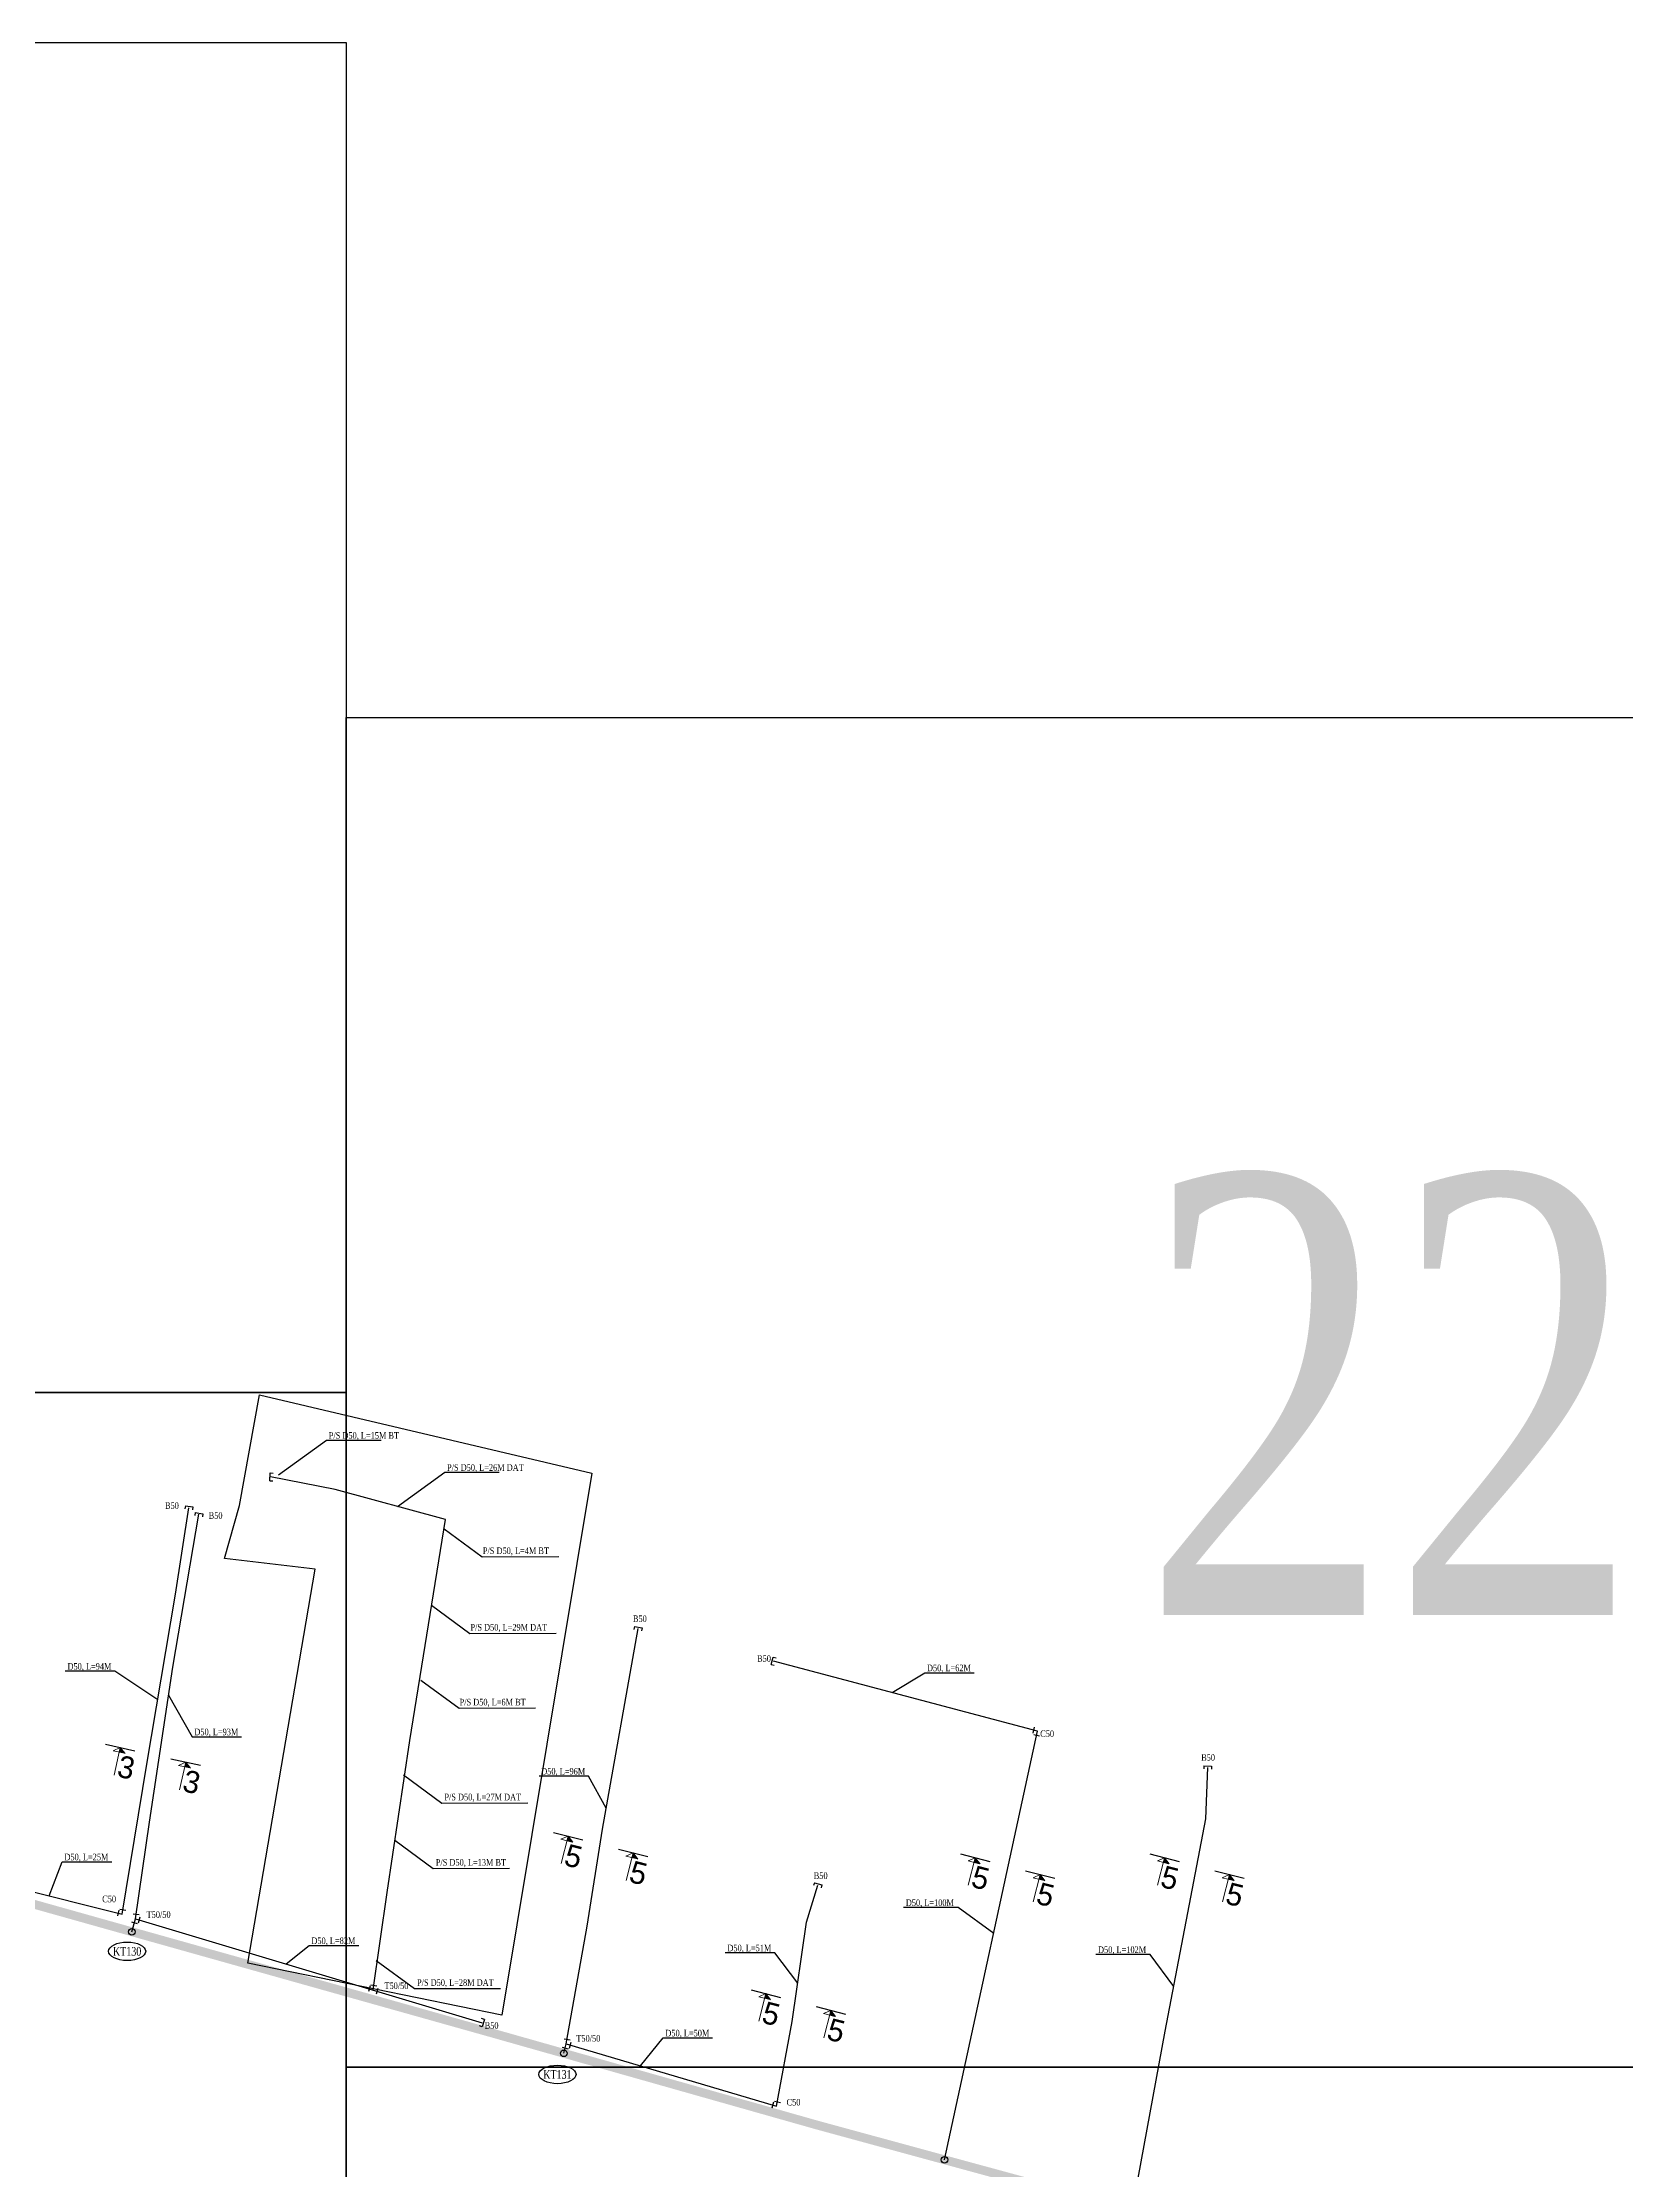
# Model space of a CAD drawing. Extents: x 549410 to 552487, y 2340860 to 2344743.
# Drawn here: x 550501.7 to 550861.5, y 2341603.7 to 2342086.9 of the extents above; entities that cross this region are included whole.
import ezdxf
from ezdxf.enums import TextEntityAlignment as Align

# ---------------------------------------------------------------- set-up
doc = ezdxf.new("R2010")
doc.units = 0
doc.header["$MEASUREMENT"] = 0
doc.linetypes.add('DASHED', pattern=[0.75, 0.5, -0.25])
for name, color, linetype in [('50', 2, 'Continuous'), ('63', 1, 'Continuous'), ('90', 5, 'DASHED'), ('ten dai khoi thuy', 210, 'Continuous'), ('Text D-L', 7, 'Continuous'), ('Text phu kien', 2, 'Continuous')]:
    doc.layers.add(name, color=color, linetype=linetype)
doc.layers.add('MC', color=7, linetype='Continuous', lineweight=13)
doc.styles.add('HH', font='VHHELS.TTF')
doc.styles.add('style1', font='VHTIME.TTF', dxfattribs={"width": 0.75})
doc.styles.add('Text', font='vntimeh.shx', dxfattribs={"width": 0.75, "bigfont": 'vn.shx'})
doc.styles.add('TextNode', font='vntimeh1.shx', dxfattribs={"width": 0.7, "bigfont": 'vn.shx'})
doc.linetypes.add('ZIGZAG', pattern='A,0.0001,-0.2,[131,ltypeshp.shx,S=0.2,R=0,X=-0.2,Y=0],-0.4,[131,ltypeshp.shx,S=0.2,R=180,X=0.2,Y=0],-0.2', length=0.8001)

# ---------------------------------------------------------------- blocks, each defined once
blk = doc.blocks.new('bit')
at = {"color": 3, "linetype": 'Continuous'}
for points in [[(-0.3, -0.88), (-0.3, 0.88)], [(-0.3, 0.88), (0.39, 0.88)], [(-0.3, -0.88), (0.39, -0.88)]]:
    blk.add_lwpolyline(points, dxfattribs=at)
blk = doc.blocks.new('pt')
at = {"color": 3, "linetype": 'Continuous'}
blk.add_line((0.96, -0.69), (0.96, 0.69), dxfattribs=at)
blk = doc.blocks.new('Daudai')
at = {"layer": 'ten dai khoi thuy', "color": 3}
blk.add_circle((0, 0), 0.75, dxfattribs=at)
blk = doc.blocks.new('Mc5-5')
at = {"layer": 'MC'}
for points in [[(-6.77, -0.84), (-8.17, 0.25), (-8.17, -0.85)], [(8.47, -0.84), (7.07, 0.25), (7.07, -0.85)]]:
    blk.add_hatch(color=256, dxfattribs=at).paths.add_polyline_path(points)
at = {"layer": '63'}
for points in [[(-11.61, 0.25), (-4.74, 0.25)], [(3.64, 0.25), (10.51, 0.25)]]:
    blk.add_lwpolyline(points, dxfattribs=at)
at = {"layer": 'MC'}
for p, q in [((-8.17, 0.25), (-9.57, -0.85)), ((-8.17, 0.25), (-8.16, -6.19)), ((-8.17, 0.25), (-6.77, -0.84)), ((7.07, 0.25), (5.68, -0.85)), ((7.07, 0.25), (7.08, -6.19)), ((7.07, 0.25), (8.47, -0.84)), ((-9.57, -0.85), (-6.96, -0.84)), ((5.68, -0.85), (8.28, -0.84))]:
    blk.add_line(p, q, dxfattribs=at)
at = {"style": 'HH'}
for p in [(-7.71, -6.37), (7.54, -6.37)]:
    blk.add_text('5', height=5, rotation=0.112, dxfattribs=at).set_placement(p)
blk = doc.blocks.new('Mc3-3')
at = {"layer": 'MC'}
for points in [[(-6.69, -0.88), (-8.09, 0.22), (-8.09, -0.88)], [(8.55, -0.88), (7.15, 0.22), (7.15, -0.88)]]:
    blk.add_hatch(color=256, dxfattribs=at).paths.add_polyline_path(points)
at = {"layer": '63'}
for points in [[(-11.53, 0.22), (-4.66, 0.22)], [(3.72, 0.22), (10.59, 0.22)]]:
    blk.add_lwpolyline(points, dxfattribs=at)
at = {"layer": 'MC'}
for p, q in [((-8.09, 0.22), (-9.49, -0.89)), ((-8.09, 0.22), (-8.08, -6.22)), ((-8.09, 0.22), (-6.69, -0.88)), ((7.15, 0.22), (5.76, -0.89)), ((7.15, 0.22), (7.17, -6.22)), ((7.15, 0.22), (8.55, -0.88)), ((-9.49, -0.89), (-6.88, -0.88)), ((5.76, -0.89), (8.36, -0.88))]:
    blk.add_line(p, q, dxfattribs=at)
at = {"style": 'HH'}
for p in [(-7.62, -6.41), (7.62, -6.41)]:
    blk.add_text('3', height=5, rotation=0.112, dxfattribs=at).set_placement(p)

msp = doc.modelspace()

# ---------------------------------------------------------------- linework, layer by layer
at = {"layer": '50', "color": 1}
for p, q in [((550568.23, 2341758.16), (550553.5, 2341761)), ((550593.33, 2341751.29), (550568.22, 2341758.16))]:
    msp.add_line(p, q, dxfattribs=at)
at = {"layer": '50'}
for points in [[(550519.83, 2341661.68), (550525.44, 2341695.75), (550531.91, 2341734.37), (550535, 2341754)], [(550522.83, 2341660.63), (550526.01, 2341682.54), (550531.31, 2341717.76), (550537.25, 2341752.49)], [(550620.77, 2341632.17), (550625.54, 2341658.91), (550629, 2341680.95), (550637.08, 2341726.56)], [(550727.88, 2341703.23), (550667.88, 2341719.15)], [(550706.74, 2341605.85), (550727.88, 2341703.23)], [(550749.4, 2341594.23), (550756.9, 2341635.04), (550766.15, 2341683.34), (550766.55, 2341695)], [(550495.33, 2341667.82), (550519.83, 2341661.68)], [(550668.56, 2341618), (550672.1, 2341637.28), (550675.39, 2341659.82), (550677.93, 2341668.25)], [(550522.01, 2341657.66), (550522.83, 2341660.63)], [(550522.83, 2341660.63), (550601.64, 2341637)], [(550620.21, 2341630.04), (550620.77, 2341632.17)], [(550620.77, 2341632.17), (550668.56, 2341618)]]:
    msp.add_lwpolyline(points, dxfattribs=at)
at = {"layer": '50', "color": 1}
msp.add_lwpolyline([(550576.89, 2341644.46), (550580.05, 2341666.56), (550585.24, 2341701.1), (550593.33, 2341751.29)], dxfattribs=at)
at = {"layer": '63', "linetype": 'ZIGZAG', "ltscale": 10}
msp.add_lwpolyline([(550546.52, 2341754.5), (550551, 2341779.66), (550626.6, 2341761.88), (550606.15, 2341638.72), (550548.35, 2341650.5), (550563.66, 2341740), (550543.09, 2341742.43)], close=True, dxfattribs=at)
at = {"layer": '90', "color": 241, "ltscale": 10, "true_color": 0xf7abae, "const_width": 2}
msp.add_lwpolyline([(550449.27, 2341566.71), (550462.55, 2341633.51), (550470.3, 2341672.19), (550602.9, 2341634.94), (550677.88, 2341613.71), (550753.89, 2341593.01)], dxfattribs=at)
at = {"layer": 'DEFPOINTS'}
for points in [[(550570.7, 2341780.19), (550095.68, 2341780.19), (550095.68, 2342086.86), (550570.7, 2342086.86)], [(551045.73, 2341626.86), (550570.7, 2341626.86), (550570.7, 2341933.53), (551045.73, 2341933.53)], [(550570.7, 2341473.53), (550095.68, 2341473.53), (550095.68, 2341780.19), (550570.7, 2341780.19)], [(551045.73, 2341320.19), (550570.7, 2341320.19), (550570.7, 2341626.86), (551045.73, 2341626.86)]]:
    msp.add_lwpolyline(points, close=True, dxfattribs=at)
at = {"layer": 'ten dai khoi thuy', "color": 3, "linetype": 'ByBlock'}
for centre in [(550520.95, 2341653.21), (550618.75, 2341625.24)]:
    msp.add_ellipse(centre, major_axis=(-4.22, 0), ratio=0.497929, dxfattribs=at)
at = {"layer": 'Text D-L', "color": 9}
for points in [[(550555.35, 2341761.43), (550566.28, 2341769.33), (550578.65, 2341769.33)], [(550582.41, 2341754.28), (550593.16, 2341762.04), (550605.53, 2341762.04)], [(550592.97, 2341749.23), (550601.68, 2341742.84), (550619.04, 2341742.91)], [(550590.16, 2341731.84), (550598.86, 2341725.45), (550618.43, 2341725.52)], [(550527.89, 2341710.38), (550518.14, 2341716.86), (550506.89, 2341716.86)], [(550587.68, 2341714.85), (550596.38, 2341708.45), (550613.74, 2341708.53)], [(550694.81, 2341712), (550702.24, 2341716.51), (550713.49, 2341716.51)], [(550530.35, 2341711.38), (550535.73, 2341701.97), (550546.98, 2341701.97)], [(550583.75, 2341693.29), (550592.45, 2341686.9), (550612.02, 2341686.96)], [(550629.86, 2341685.77), (550625.82, 2341693.02), (550614.57, 2341693.02)], [(550581.8, 2341678.43), (550590.51, 2341672.04), (550607.87, 2341672.11)], [(550503.24, 2341665.84), (550506.2, 2341673.56), (550517.45, 2341673.56)], [(550717.9, 2341657.26), (550709.81, 2341663.18), (550697.43, 2341663.18)], [(550557.1, 2341650.36), (550562.33, 2341654.53), (550573.58, 2341654.53)], [(550577.53, 2341651.13), (550586.24, 2341644.73), (550605.8, 2341644.8)], [(550673.37, 2341645.97), (550668.13, 2341652.89), (550656.88, 2341652.89)], [(550758.85, 2341645.22), (550753.49, 2341652.5), (550741.12, 2341652.5)], [(550637.63, 2341627.17), (550642.78, 2341633.55), (550654.03, 2341633.55)]]:
    msp.add_lwpolyline(points, dxfattribs=at)

# ---------------------------------------------------------------- block references
at = {"layer": '50'}
for name, p, rotation in [('bit', (550553.71, 2341760.99), 357.7239474517215), ('bit', (550535, 2341754), 261.067875297381), ('bit', (550537.25, 2341752.49), 260.2948477873906), ('bit', (550637.08, 2341726.56), 259.9529739703328), ('bit', (550667.88, 2341719.15), 345.1335839975152), ('pt', (550727.88, 2341703.23), 165.1337360306437), ('pt', (550727.88, 2341703.23), 257.7547102323924), ('bit', (550766.55, 2341695), 268.0447861194792), ('bit', (550677.93, 2341668.25), 253.2074809988267), ('pt', (550519.83, 2341661.68), 165.937690034059), ('pt', (550519.83, 2341661.68), 80.65774358907221), ('pt', (550522.83, 2341660.63), 254.4987823253591), ('pt', (550522.83, 2341660.63), 81.73235739707091), ('pt', (550522.83, 2341660.63), 343.3053843755196), ('pt', (550576.89, 2341644.46), 163.5954602643854), ('pt', (550576.89, 2341644.46), 81.73235739707091), ('pt', (550576.89, 2341644.46), 343.3053843755196), ('bit', (550601.64, 2341637), 163.3055364220145), ('pt', (550620.77, 2341632.17), 255.1836715051707), ('pt', (550620.77, 2341632.17), 79.90196346468146), ('pt', (550620.77, 2341632.17), 343.4805981203662), ('pt', (550668.56, 2341618), 163.480750143003), ('pt', (550668.56, 2341618), 79.57861189635261)]:
    msp.add_blockref(name, p, dxfattribs=dict(at, rotation=rotation))
at = {"layer": '63'}
for name, p, rotation in [('Mc3-3', (550527.23, 2341697.56), 347.4392021367483), ('Mc5-5', (550629.03, 2341677.1), 345.5320747569702), ('Mc5-5', (550721.57, 2341672.18), 345.5320747569702), ('Mc5-5', (550764.58, 2341672.18), 345.5320747569702), ('Mc5-5', (550673.97, 2341641.32), 345.5320747569702)]:
    msp.add_blockref(name, p, dxfattribs=dict(at, rotation=rotation))
at = {"layer": 'ten dai khoi thuy'}
for p in [(550522.01, 2341657.66), (550620.21, 2341630.04), (550706.74, 2341605.85)]:
    msp.add_blockref('Daudai', p, dxfattribs=at)

# ---------------------------------------------------------------- texts
at = {"layer": 'DEFPOINTS', "style": 'style1', "width": 0.75}
msp.add_text('22', height=100, dxfattribs=at).set_placement((550808.22, 2341780.19), align=Align.MIDDLE)
at = {"layer": 'ten dai khoi thuy', "color": 2, "style": 'TextNode', "width": 0.75}
for s, p in [('KT130', (550520.95, 2341653.21)), ('KT131', (550618.75, 2341625.24))]:
    msp.add_text(s, height=2, dxfattribs=at).set_placement(p, align=Align.MIDDLE)
at = {"layer": 'Text D-L', "color": 1, "style": 'Text', "width": 0.75}
for s, p in [('p/s D50, L=15m bt', (550566.78, 2341769.21)), ('p/s D50, L=26m dat', (550593.66, 2341761.92)), ('p/s D50, L=4m bt', (550601.8, 2341743.02)), ('p/s D50, L=29m dat', (550598.98, 2341725.63)), ('p/s D50, L=6m bt', (550596.51, 2341708.63)), (' p/s D50, L=27m dat', (550592.58, 2341687.07)), (' p/s D50, L=13m bt', (550590.63, 2341672.22)), (' p/s D50, L=28m dat', (550586.36, 2341644.91))]:
    msp.add_text(s, height=1.5, dxfattribs=at).set_placement(p, align=Align.BOTTOM_LEFT)
at = {"layer": 'Text D-L', "color": 4, "style": 'Text', "width": 0.75}
for s, p in [('D50, L=94m', (550507.39, 2341716.74)), ('D50, L=62m', (550702.74, 2341716.39)), ('D50, L=93m', (550536.23, 2341701.85)), ('D50, L=96m', (550615.07, 2341692.9)), ('D50, L=25m', (550506.7, 2341673.44)), ('D50, L=100m', (550697.93, 2341663.06)), ('D50, L=82m', (550562.83, 2341654.41)), ('D50, L=51m', (550657.38, 2341652.77)), ('D50, L=102m', (550741.62, 2341652.38)), ('D50, L=50m', (550643.28, 2341633.43))]:
    msp.add_text(s, height=1.5, dxfattribs=at).set_placement(p, align=Align.BOTTOM_LEFT)
at = {"layer": 'Text phu kien', "color": 4, "style": 'Text', "width": 0.75}
for s, p in [('B50', (550531.13, 2341754.48)), ('B50', (550541.06, 2341752.21)), ('B50', (550637.48, 2341728.77)), ('B50', (550665.7, 2341719.73)), ('C50', (550730.05, 2341702.65)), ('B50', (550766.63, 2341697.25)), ('B50', (550678.58, 2341670.4)), ('C50', (550516.86, 2341665.11)), ('T50/50', (550528.1, 2341661.56)), ('T50/50', (550582.16, 2341645.39)), ('B50', (550603.79, 2341636.35)), ('T50/50', (550625.77, 2341633.44)), ('C50', (550672.41, 2341618.93))]:
    msp.add_text(s, height=1.5, dxfattribs=at).set_placement(p, align=Align.MIDDLE_CENTER)

doc.saveas('drawing.dxf')
